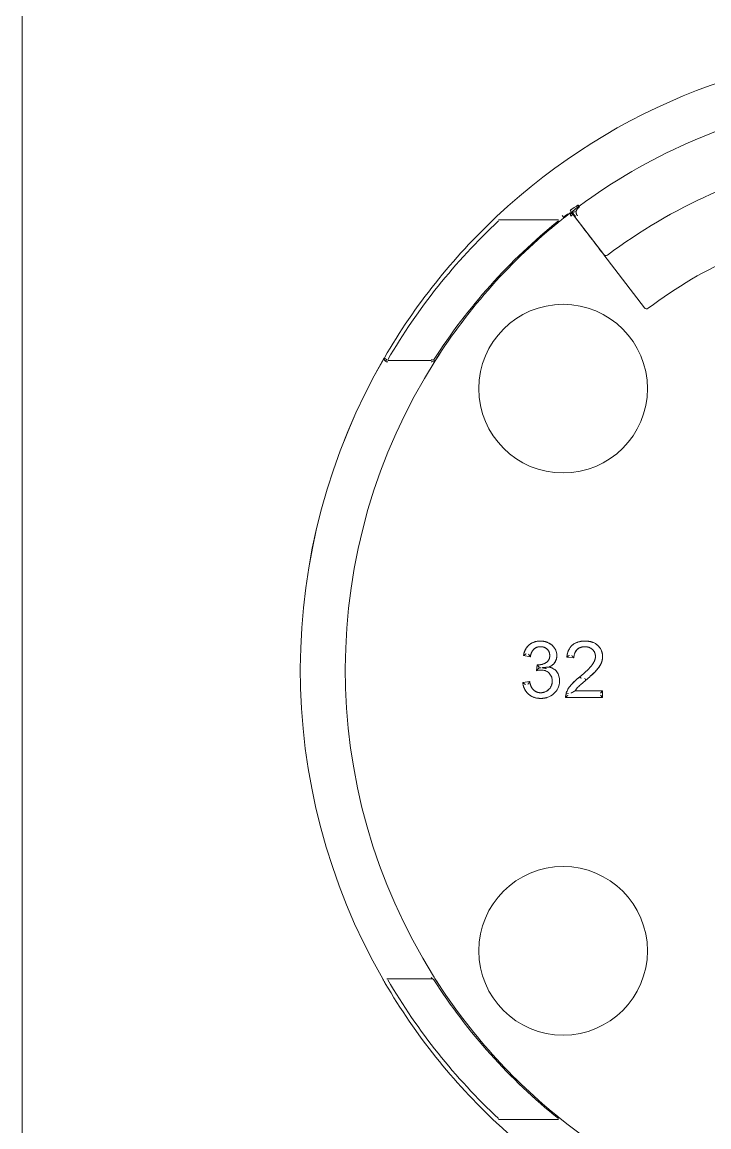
# Model space of a CAD drawing. Header units: millimetres. Extents: x 564.8 to 596.8, y 285.7 to 332.7.
# Drawn here: x 564.76 to 576.97, y 295.76 to 315.42 of the extents above; entities that cross this region are included whole.
import ezdxf

# ---------------------------------------------------------------- set-up
doc = ezdxf.new("R2010")
doc.units = ezdxf.units.MM
doc.layers.add('1', color=7, linetype='Continuous', true_color=0xffffff)

msp = doc.modelspace()

# ---------------------------------------------------------------- linework, layer by layer
at = {"layer": '1', "color": 7, "linetype": 'Continuous', "lineweight": 18}
for p, q in [((564.755, 285.696), (564.755, 332.696)), ((574.646, 312.162), (574.661, 312.142)), ((574.661, 312.142), (574.672, 312.127)), ((574.386, 311.946), (574.364, 311.974)), ((574.395, 311.934), (574.386, 311.946)), ((574.555, 311.995), (574.56, 311.988)), ((575.825, 310.336), (575.102, 311.279)), ((573.674, 304.147), (573.797, 304.125)), ((574.445, 304.117), (574.572, 304.105)), ((573.918, 303.984), (573.905, 303.877)), ((573.785, 303.684), (573.662, 303.668)), ((575.083, 303.521), (574.593, 303.521)), ((575.043, 303.481), (575.083, 303.521)), ((575.043, 303.443), (575.083, 303.403)), ((575.083, 303.403), (575.083, 303.521)), ((574.422, 303.403), (575.083, 303.403))]:
    msp.add_line(p, q, dxfattribs=at)
at = {"layer": '1', "color": 7, "linetype": 'Continuous', "lineweight": 13}
for p, q in [((573.231, 311.896), (574.297, 311.896)), ((574.569, 311.976), (575.102, 311.28)), ((575.825, 310.336), (575.102, 311.279)), ((571.26, 309.396), (572.032, 309.396)), ((573.797, 304.125), (573.674, 304.147)), ((574.572, 304.105), (574.445, 304.117)), ((573.905, 303.877), (573.918, 303.984)), ((573.662, 303.668), (573.785, 303.684)), ((574.439, 303.487), (574.425, 303.406)), ((574.593, 303.521), (575.083, 303.521)), ((575.083, 303.521), (575.083, 303.403)), ((575.083, 303.403), (574.422, 303.403)), ((571.243, 298.396), (572.062, 298.396)), ((574.297, 295.896), (573.231, 295.896))]:
    msp.add_line(p, q, dxfattribs=at)
for centre, radius, start, end in [((580.755, 303.896), 11.05, 46.84, 133.16), ((580.755, 303.896), 10.25, 101.3351, 126.467), ((580.755, 303.896), 9.25, 100.6715, 127.1305), ((580.755, 303.896), 10.25, 128.8304, 130.1283), ((580.755, 303.896), 10.25, 128.3515, 128.829), ((580.755, 303.896), 10.25, 127.8249, 128.353), ((580.755, 303.896), 8.06, 100.7167, 127.0853), ((580.755, 303.896), 10.25, 131.6153, 131.9797), ((575.865, 310.366), 0.05, 217.4386, 307.0853), ((580.755, 303.896), 10.25, 146.2857, 147.568), ((580.755, 303.896), 11.05, 149.8539, 209.8563), ((580.755, 303.896), 10.25, 147.5654, 212.1176), ((580.755, 303.896), 10.25, 212.1174, 213.1951), ((580.755, 303.896), 10.25, 227.8733, 227.9591), ((580.755, 303.896), 11.05, 226.84, 248.8777), ((580.755, 303.896), 10.25, 231.171, 247.1482)]:
    msp.add_arc(centre, radius, start, end, dxfattribs=at)
at = {"layer": '1', "color": 7, "linetype": 'Continuous', "lineweight": 18}
for centre, radius, start, end in [((580.755, 303.896), 11.05, 46.84, 133.16), ((580.755, 303.896, 0), 9.25, 100.6715, 127.1305), ((580.755, 303.857), 11, 133.16, 149.6751), ((580.755, 303.857), 10.3, 128.829, 147.4182), ((580.755, 303.896, 0), 10.25, 128.3515, 128.829), ((574.515, 311.964), 0.05, 82.579, 105.5351), ((574.515, 311.964), 0.05, 37.4386, 82.579), ((580.755, 303.896, 0), 8.06, 100.7167, 127.0853), ((575.142, 311.311, 0), 0.05, 217.4386, 307.1305), ((574.38, 308.896), 1.5, 90, 270), ((574.38, 308.896), 1.5, 270, 90), ((575.865, 310.366), 0.05, 217.4386, 307.0853), ((580.755, 303.896), 11.05, 149.8561, 209.8563), ((580.755, 303.896, 0), 10.25, 147.5677, 212.1176), ((574.38, 298.896), 1.5, 90, 270), ((574.38, 298.896), 1.5, 270, 90), ((580.755, 303.935), 11, 210.3249, 226.84), ((580.755, 303.935), 10.3, 212.6303, 231.171), ((580.755, 303.896, 0), 11.05, 226.84, 248.8777), ((580.755, 303.896, 0), 10.25, 231.171, 247.1482)]:
    msp.add_arc(centre, radius, start, end, dxfattribs=at)
for points, knots in [([(574.646, 312.162), (574.645, 312.161), (574.644, 312.161), (574.642, 312.159), (574.641, 312.158), (574.638, 312.156), (574.636, 312.155), (574.632, 312.152), (574.63, 312.15), (574.624, 312.146), (574.62, 312.144), (574.612, 312.139), (574.608, 312.136), (574.595, 312.127), (574.587, 312.122), (574.573, 312.113), (574.566, 312.108), (574.555, 312.101), (574.549, 312.097), (574.539, 312.091), (574.534, 312.087), (574.525, 312.082), (574.52, 312.079), (574.512, 312.074), (574.508, 312.071), (574.504, 312.069)], [0, 0, 0, 0, 0.067762, 0.067762, 0.137857, 0.137857, 0.210857, 0.210857, 0.287658, 0.287658, 0.369825, 0.369825, 0.462156, 0.462156, 0.596617, 0.596617, 0.697463, 0.697463, 0.781816, 0.781816, 0.860773, 0.860773, 0.934084, 0.934084, 1, 1, 1, 1]), ([(574.612, 312.046), (574.612, 312.05), (574.613, 312.053), (574.616, 312.062), (574.617, 312.067), (574.621, 312.076), (574.624, 312.08), (574.628, 312.087), (574.63, 312.09), (574.635, 312.096), (574.637, 312.098), (574.642, 312.103), (574.644, 312.106), (574.648, 312.109), (574.649, 312.109), (574.651, 312.111), (574.652, 312.113), (574.655, 312.115), (574.656, 312.115), (574.658, 312.117), (574.658, 312.117), (574.66, 312.119), (574.661, 312.119), (574.663, 312.121), (574.664, 312.122), (574.666, 312.123), (574.667, 312.124), (574.669, 312.125), (574.67, 312.126), (574.671, 312.127), (574.671, 312.127), (574.672, 312.127)], [0, 0, 0, 0, 0.123946, 0.123946, 0.286173, 0.286173, 0.412225, 0.412225, 0.523155, 0.523155, 0.625865, 0.625865, 0.719399, 0.719399, 0.758213, 0.758213, 0.809631, 0.809631, 0.839732, 0.839732, 0.867398, 0.867398, 0.892949, 0.892949, 0.923, 0.923, 0.9615, 0.9615, 0.988016, 0.988016, 1, 1, 1, 1]), ([(574.395, 311.934), (574.399, 311.937), (574.402, 311.94), (574.409, 311.945), (574.413, 311.948), (574.42, 311.954), (574.423, 311.956), (574.43, 311.962), (574.433, 311.964), (574.44, 311.969), (574.443, 311.972), (574.449, 311.976), (574.452, 311.979), (574.458, 311.983), (574.461, 311.986), (574.464, 311.988), (574.465, 311.989), (574.465, 311.989)], [0, 0, 0, 0, 0.125801, 0.125801, 0.255683, 0.255683, 0.3898, 0.3898, 0.527716, 0.527716, 0.668098, 0.668098, 0.807239, 0.807239, 0.986241, 0.986241, 1, 1, 1, 1]), ([(574.485, 312.003), (574.488, 312.005), (574.495, 312.009), (574.501, 312.012), (574.503, 312.013), (574.503, 312.013)], [0, 0, 0, 0, 0.202539, 0.465819, 1, 1, 1, 1]), ([(574.533, 312.026), (574.529, 312.022), (574.525, 312.016), (574.521, 312.013), (574.521, 312.014), (574.521, 312.014)], [0, 0, 0, 0, 0.3335, 0.667001, 1, 1, 1, 1]), ([(574.56, 311.988), (574.561, 311.987), (574.562, 311.986), (574.563, 311.983), (574.564, 311.983), (574.565, 311.981), (574.566, 311.98), (574.567, 311.979), (574.567, 311.978), (574.568, 311.977), (574.569, 311.977), (574.569, 311.976)], [0, 0, 0, 0, 0.228235, 0.228235, 0.435642, 0.435642, 0.631423, 0.631423, 0.815712, 0.815712, 1, 1, 1, 1]), ([(574.635, 311.972), (574.634, 311.974), (574.633, 311.975), (574.63, 311.978), (574.629, 311.979), (574.627, 311.983), (574.626, 311.985), (574.623, 311.989), (574.622, 311.992), (574.619, 311.998), (574.618, 312.001), (574.615, 312.008), (574.614, 312.012), (574.613, 312.018), (574.612, 312.021), (574.611, 312.027), (574.611, 312.03), (574.611, 312.036), (574.611, 312.039), (574.611, 312.043), (574.612, 312.045), (574.612, 312.046)], [0, 0, 0, 0, 0.085904, 0.085904, 0.176017, 0.176017, 0.271941, 0.271941, 0.38358, 0.38358, 0.524094, 0.524094, 0.644727, 0.644727, 0.749468, 0.749468, 0.847138, 0.847138, 0.958873, 0.958873, 1, 1, 1, 1]), ([(573.976, 304.406), (573.946, 304.406), (573.875, 304.399), (573.808, 304.365), (573.752, 304.317), (573.704, 304.257), (573.682, 304.187), (573.674, 304.147)], [0, 0, 0, 0, 0.209523, 0.488886, 0.488886, 0.707935, 1, 1, 1, 1]), ([(573.797, 304.125), (573.802, 304.156), (573.816, 304.207), (573.844, 304.247), (573.872, 304.274), (573.908, 304.298), (573.952, 304.306), (573.978, 304.306)], [0, 0, 0, 0, 0.300554, 0.52597, 0.52597, 0.729126, 1, 1, 1, 1]), ([(574.268, 304.147), (574.268, 304.166), (574.263, 304.212), (574.245, 304.254), (574.206, 304.317), (574.168, 304.35), (574.079, 304.395), (574.027, 304.406), (573.976, 304.406)], [0, 0, 0, 0, 0.130261, 0.303942, 0.303942, 0.630908, 0.630908, 1, 1, 1, 1]), ([(573.978, 304.306), (573.997, 304.306), (574.042, 304.3), (574.079, 304.278), (574.109, 304.249), (574.133, 304.216), (574.142, 304.174), (574.142, 304.149)], [0, 0, 0, 0, 0.216701, 0.505635, 0.505635, 0.717506, 1, 1, 1, 1]), ([(574.77, 304.406), (574.726, 304.406), (574.645, 304.397), (574.57, 304.356), (574.516, 304.309), (574.465, 304.239), (574.449, 304.161), (574.445, 304.117)], [0, 0, 0, 0, 0.288114, 0.5042, 0.5042, 0.716686, 1, 1, 1, 1]), ([(574.572, 304.105), (574.572, 304.129), (574.578, 304.185), (574.605, 304.231), (574.641, 304.267), (574.683, 304.296), (574.736, 304.305), (574.767, 304.305)], [0, 0, 0, 0, 0.217128, 0.506633, 0.506633, 0.718076, 1, 1, 1, 1]), ([(574.767, 304.305), (574.789, 304.305), (574.84, 304.299), (574.883, 304.274), (574.917, 304.241), (574.945, 304.204), (574.955, 304.159), (574.955, 304.132)], [0, 0, 0, 0, 0.219931, 0.513173, 0.513173, 0.721813, 1, 1, 1, 1]), ([(575.082, 304.129), (575.082, 304.17), (575.067, 304.245), (575.02, 304.305), (574.971, 304.352), (574.896, 304.397), (574.814, 304.406), (574.77, 304.406)], [0, 0, 0, 0, 0.265445, 0.464528, 0.464528, 0.694016, 1, 1, 1, 1]), ([(573.723, 304.179), (573.722, 304.178), (573.719, 304.177), (573.715, 304.174), (573.711, 304.172), (573.708, 304.169), (573.704, 304.167), (573.701, 304.165), (573.699, 304.163), (573.696, 304.162), (573.694, 304.16), (573.691, 304.158), (573.687, 304.156), (573.683, 304.153), (573.68, 304.151), (573.678, 304.149), (573.676, 304.148), (573.675, 304.147), (573.675, 304.147), (573.674, 304.147)], [0, 0, 0, 0, 0.063461, 0.123974, 0.181546, 0.236184, 0.287898, 0.336699, 0.382598, 0.425612, 0.465759, 0.503063, 0.586782, 0.665337, 0.739183, 0.808868, 0.875042, 0.938466, 1, 1, 1, 1]), ([(573.766, 304.171), (573.767, 304.17), (573.768, 304.168), (573.77, 304.164), (573.773, 304.161), (573.775, 304.158), (573.776, 304.156), (573.778, 304.153), (573.78, 304.151), (573.781, 304.149), (573.782, 304.147), (573.783, 304.146), (573.784, 304.144), (573.785, 304.143), (573.785, 304.142), (573.786, 304.142), (573.787, 304.14), (573.788, 304.138), (573.79, 304.135), (573.792, 304.132), (573.794, 304.13), (573.795, 304.128), (573.796, 304.127), (573.797, 304.126), (573.797, 304.125), (573.797, 304.125), (573.797, 304.125)], [0, 0, 0, 0, 0.058505, 0.113315, 0.16447, 0.212002, 0.255939, 0.296309, 0.333138, 0.366451, 0.396272, 0.422624, 0.445526, 0.464994, 0.481041, 0.493679, 0.502916, 0.570357, 0.634165, 0.694577, 0.751819, 0.806127, 0.857762, 0.907032, 0.954302, 1, 1, 1, 1]), ([(574.142, 304.149), (574.142, 304.127), (574.134, 304.076), (574.103, 304.039), (574.037, 303.996), (573.988, 303.983), (573.937, 303.983)], [0, 0, 0, 0, 0.222437, 0.519021, 0.519021, 1, 1, 1, 1]), ([(574.13, 303.944), (574.131, 303.945), (574.132, 303.945), (574.169, 303.962), (574.208, 303.99), (574.243, 304.044), (574.262, 304.082), (574.268, 304.124), (574.268, 304.147)], [0, 0, 0, 0, 0.011396, 0.011396, 0.530922, 0.530922, 0.731955, 1, 1, 1, 1]), ([(574.49, 304.153), (574.489, 304.152), (574.486, 304.15), (574.483, 304.147), (574.479, 304.145), (574.476, 304.142), (574.473, 304.14), (574.47, 304.137), (574.467, 304.135), (574.465, 304.134), (574.463, 304.132), (574.46, 304.13), (574.457, 304.127), (574.453, 304.124), (574.45, 304.122), (574.448, 304.12), (574.446, 304.118), (574.445, 304.118), (574.445, 304.118), (574.445, 304.117)], [0, 0, 0, 0, 0.063714, 0.124423, 0.182135, 0.236856, 0.288596, 0.337364, 0.383173, 0.426038, 0.465977, 0.503012, 0.586502, 0.66493, 0.738743, 0.808473, 0.874753, 0.938318, 1, 1, 1, 1]), ([(574.535, 304.148), (574.536, 304.147), (574.537, 304.145), (574.54, 304.142), (574.543, 304.138), (574.546, 304.135), (574.548, 304.132), (574.551, 304.129), (574.553, 304.126), (574.556, 304.123), (574.559, 304.119), (574.561, 304.116), (574.564, 304.112), (574.567, 304.109), (574.569, 304.107), (574.57, 304.106), (574.571, 304.105), (574.572, 304.105), (574.572, 304.105)], [0, 0, 0, 0, 0.056755, 0.11326, 0.169518, 0.22553, 0.281292, 0.336801, 0.39206, 0.44708, 0.501887, 0.584101, 0.661345, 0.734365, 0.80391, 0.870767, 0.935804, 1, 1, 1, 1]), ([(574.955, 304.132), (574.955, 304.082), (574.932, 304.03), (574.874, 303.951), (574.803, 303.878), (574.725, 303.81), (574.678, 303.772)], [0, 0, 0, 0, 0.37071, 0.37071, 0.640406, 1, 1, 1, 1]), ([(574.787, 303.713), (574.814, 303.736), (574.879, 303.793), (574.941, 303.85), (575.007, 303.924), (575.037, 303.963), (575.073, 304.047), (575.082, 304.089), (575.082, 304.129)], [0, 0, 0, 0, 0.220575, 0.514731, 0.514731, 0.786483, 0.786483, 1, 1, 1, 1]), ([(573.905, 303.877), (573.905, 303.877), (573.905, 303.877), (573.905, 303.877), (573.905, 303.877), (573.906, 303.878), (573.907, 303.879), (573.907, 303.88), (573.908, 303.881), (573.91, 303.883), (573.911, 303.884), (573.913, 303.886), (573.914, 303.888), (573.916, 303.89), (573.918, 303.892), (573.921, 303.895), (573.923, 303.898), (573.927, 303.901), (573.931, 303.906), (573.937, 303.912), (573.943, 303.919), (573.948, 303.925), (573.951, 303.927)], [0, 0, 0, 0, 0.025722, 0.052023, 0.079096, 0.10712, 0.136255, 0.166645, 0.198416, 0.231678, 0.266527, 0.303048, 0.341313, 0.381385, 0.423319, 0.467163, 0.512168, 0.574666, 0.65469, 0.752252, 0.867355, 1, 1, 1, 1]), ([(573.937, 303.96), (573.935, 303.963), (573.932, 303.966), (573.928, 303.971), (573.926, 303.974), (573.922, 303.979), (573.92, 303.981), (573.918, 303.983), (573.918, 303.984), (573.918, 303.984)], [0, 0, 0, 0, 0.251299, 0.251299, 0.502599, 0.502599, 0.753898, 0.753898, 1, 1, 1, 1]), ([(573.953, 303.943), (573.953, 303.943), (573.953, 303.943), (573.947, 303.949), (573.942, 303.955), (573.937, 303.96)], [0, 0, 0, 0, 0.016085, 0.016085, 1, 1, 1, 1]), ([(573.991, 303.89), (574.014, 303.89), (574.067, 303.883), (574.111, 303.856), (574.152, 303.815), (574.179, 303.771), (574.187, 303.719), (574.187, 303.696)], [0, 0, 0, 0, 0.214666, 0.500888, 0.500888, 0.786095, 1, 1, 1, 1]), ([(574.006, 303.932), (574.01, 303.932), (574.016, 303.933), (574.025, 303.934), (574.034, 303.935), (574.042, 303.935), (574.05, 303.936), (574.057, 303.937), (574.063, 303.938), (574.069, 303.938), (574.075, 303.939), (574.08, 303.939), (574.084, 303.94), (574.09, 303.94), (574.096, 303.941), (574.103, 303.942), (574.109, 303.942), (574.115, 303.943), (574.119, 303.943), (574.123, 303.944), (574.126, 303.944), (574.129, 303.944), (574.13, 303.944), (574.13, 303.944), (574.13, 303.944)], [0, 0, 0, 0, 0.070725, 0.137707, 0.200962, 0.26051, 0.316367, 0.368548, 0.417061, 0.461907, 0.503084, 0.540581, 0.574388, 0.604491, 0.663985, 0.718671, 0.76858, 0.813761, 0.854306, 0.890388, 0.92232, 0.950624, 0.976123, 1, 1, 1, 1]), ([(574.02, 303.929), (574.02, 303.929), (574.021, 303.929), (574.027, 303.928), (574.032, 303.927), (574.04, 303.925), (574.043, 303.925), (574.048, 303.923), (574.051, 303.923), (574.062, 303.92), (574.071, 303.918), (574.08, 303.915), (574.08, 303.915), (574.081, 303.915)], [0, 0, 0, 0, 0.026102, 0.026102, 0.292854, 0.292854, 0.421399, 0.421399, 0.552087, 0.552087, 0.974236, 0.974236, 1, 1, 1, 1]), ([(574.317, 303.698), (574.317, 303.752), (574.304, 303.812), (574.254, 303.879), (574.211, 303.918), (574.159, 303.938), (574.132, 303.944), (574.131, 303.944), (574.13, 303.944)], [0, 0, 0, 0, 0.509585, 0.509585, 0.716595, 0.992609, 0.992609, 1, 1, 1, 1]), ([(573.662, 303.668), (573.665, 303.636), (573.682, 303.56), (573.729, 303.494), (573.787, 303.441), (573.857, 303.397), (573.937, 303.386), (573.98, 303.386)], [0, 0, 0, 0, 0.211168, 0.492726, 0.492726, 0.710129, 1, 1, 1, 1]), ([(573.708, 303.633), (573.708, 303.633), (573.708, 303.634), (573.707, 303.634), (573.707, 303.635), (573.706, 303.635), (573.705, 303.636), (573.704, 303.637), (573.702, 303.638), (573.701, 303.639), (573.699, 303.64), (573.697, 303.641), (573.695, 303.643), (573.691, 303.645), (573.687, 303.649), (573.682, 303.652), (573.678, 303.656), (573.674, 303.659), (573.67, 303.661), (573.668, 303.664), (573.665, 303.665), (573.664, 303.667), (573.662, 303.668), (573.662, 303.668), (573.662, 303.668)], [0, 0, 0, 0, 0.003556, 0.01009, 0.019747, 0.032573, 0.048595, 0.067834, 0.090311, 0.116047, 0.145062, 0.177379, 0.21302, 0.252003, 0.341165, 0.424933, 0.503285, 0.585274, 0.662843, 0.73634, 0.806186, 0.872919, 0.937231, 1, 1, 1, 1]), ([(573.755, 303.639), (573.755, 303.641), (573.757, 303.643), (573.759, 303.646), (573.761, 303.65), (573.763, 303.653), (573.765, 303.655), (573.767, 303.658), (573.768, 303.66), (573.77, 303.662), (573.771, 303.664), (573.772, 303.666), (573.773, 303.667), (573.775, 303.67), (573.777, 303.673), (573.78, 303.676), (573.782, 303.679), (573.783, 303.681), (573.784, 303.683), (573.785, 303.684), (573.785, 303.684), (573.785, 303.684)], [0, 0, 0, 0, 0.059205, 0.115255, 0.168154, 0.2179, 0.264496, 0.307943, 0.348244, 0.385401, 0.419418, 0.450298, 0.478049, 0.502678, 0.585901, 0.664333, 0.738339, 0.808354, 0.874891, 0.938546, 1, 1, 1, 1]), ([(573.981, 303.487), (573.961, 303.487), (573.915, 303.493), (573.876, 303.516), (573.819, 303.568), (573.797, 303.625), (573.785, 303.684)], [0, 0, 0, 0, 0.196129, 0.457634, 0.457634, 1, 1, 1, 1]), ([(573.98, 303.386), (574.016, 303.386), (574.105, 303.396), (574.185, 303.442), (574.246, 303.501), (574.299, 303.567), (574.317, 303.652), (574.317, 303.698)], [0, 0, 0, 0, 0.222919, 0.520144, 0.520144, 0.725797, 1, 1, 1, 1]), ([(574.187, 303.696), (574.187, 303.672), (574.179, 303.616), (574.149, 303.57), (574.111, 303.531), (574.066, 303.498), (574.013, 303.487), (573.981, 303.487)], [0, 0, 0, 0, 0.21473, 0.501036, 0.501036, 0.714878, 1, 1, 1, 1]), ([(574.678, 303.772), (574.623, 303.727), (574.567, 303.679), (574.499, 303.599), (574.468, 303.557), (574.444, 303.507), (574.437, 303.488)], [0, 0, 0, 0, 0.601411, 0.601411, 0.829685, 1, 1, 1, 1]), ([(574.593, 303.521), (574.608, 303.545), (574.625, 303.567), (574.661, 303.605), (574.709, 303.648), (574.758, 303.689), (574.787, 303.713)], [0, 0, 0, 0, 0.319961, 0.319961, 0.611406, 1, 1, 1, 1]), ([(574.678, 303.772), (574.678, 303.772), (574.685, 303.764), (574.698, 303.748), (574.704, 303.741)], [0, 0, 0, 0, 0.571429, 1, 1, 1, 1]), ([(574.787, 303.713), (574.787, 303.713), (574.783, 303.717), (574.772, 303.73), (574.767, 303.736), (574.761, 303.743)], [0, 0, 0, 0, 0.571428, 0.571428, 1, 1, 1, 1]), ([(574.437, 303.488), (574.433, 303.478), (574.424, 303.448), (574.422, 303.419), (574.422, 303.403)], [0, 0, 0, 0, 0.426032, 1, 1, 1, 1]), ([(574.465, 303.443), (574.464, 303.441), (574.461, 303.439), (574.457, 303.436), (574.454, 303.433), (574.451, 303.43), (574.448, 303.427), (574.445, 303.425), (574.441, 303.421), (574.437, 303.418), (574.433, 303.414), (574.43, 303.41), (574.427, 303.407), (574.425, 303.405), (574.423, 303.404), (574.422, 303.403), (574.422, 303.403), (574.422, 303.403)], [0, 0, 0, 0, 0.065603, 0.128482, 0.188654, 0.246138, 0.300955, 0.353131, 0.402695, 0.493338, 0.578393, 0.658257, 0.733408, 0.804424, 0.871985, 0.93688, 1, 1, 1, 1]), ([(574.437, 303.488), (574.437, 303.488), (574.437, 303.488), (574.437, 303.488), (574.438, 303.488), (574.439, 303.487), (574.44, 303.487), (574.446, 303.485), (574.46, 303.479), (574.474, 303.474)], [0, 0, 0, 0, 0.030645, 0.066547, 0.138351, 0.210155, 0.246057, 0.281959, 1, 1, 1, 1]), ([(574.521, 303.481), (574.523, 303.482), (574.527, 303.484), (574.532, 303.487), (574.537, 303.49), (574.542, 303.492), (574.547, 303.495), (574.551, 303.497), (574.555, 303.499), (574.558, 303.501), (574.561, 303.503), (574.564, 303.505), (574.567, 303.506), (574.57, 303.508), (574.575, 303.511), (574.58, 303.513), (574.584, 303.516), (574.587, 303.517), (574.59, 303.519), (574.592, 303.52), (574.593, 303.521), (574.593, 303.521), (574.593, 303.521)], [0, 0, 0, 0, 0.065495, 0.127741, 0.186725, 0.242429, 0.294837, 0.343935, 0.38972, 0.432193, 0.471366, 0.507259, 0.539897, 0.569311, 0.643077, 0.709968, 0.770438, 0.82503, 0.874398, 0.919336, 0.960815, 1, 1, 1, 1])]:
    msp.add_open_spline(points, degree=3, knots=knots, dxfattribs=at)
for points in [[(574.533, 312.026), (574.536, 312.031), (574.544, 312.041), (574.581, 312.081), (574.635, 312.123), (574.661, 312.142)], [(573.197, 311.956), (572.414, 311.222), (571.739, 310.373), (571.2, 309.445)], [(572.104, 309.393), (572.703, 310.336), (573.458, 311.18), (574.329, 311.881)], [(574.533, 312.026), (574.526, 312.027), (574.512, 312.026), (574.465, 312.004), (574.41, 311.965), (574.386, 311.946)], [(574.533, 312.026), (574.526, 312.024), (574.512, 312.018), (574.489, 312.007), (574.473, 311.996), (574.465, 311.989)], [(574.533, 312.026), (574.53, 312.03), (574.526, 312.037), (574.517, 312.051), (574.509, 312.063), (574.504, 312.069)], [(574.519, 312.014), (574.509, 311.995), (574.506, 311.977), (574.515, 311.964)], [(574.515, 311.964), (574.536, 311.98), (574.555, 311.995), (574.555, 311.995)], [(574.533, 312.026), (574.54, 312.029), (574.554, 312.033), (574.579, 312.041), (574.6, 312.043), (574.612, 312.046)], [(574.533, 312.026), (574.535, 312.023), (574.54, 312.016), (574.551, 312), (574.558, 311.991), (574.56, 311.988)], [(574.533, 312.026), (574.539, 312.026), (574.55, 312.021), (574.572, 311.998), (574.59, 311.972), (574.599, 311.961)], [(574.569, 311.976), (574.747, 311.744), (574.924, 311.512), (575.102, 311.28)], [(571.2, 309.445), (571.189, 309.426), (571.198, 309.396), (571.221, 309.382)], [(571.239, 309.414), (571.216, 309.428), (571.198, 309.442), (571.2, 309.445)], [(571.221, 309.382), (571.228, 309.394), (571.235, 309.406), (571.239, 309.414)], [(571.221, 309.382), (571.233, 309.375), (571.247, 309.372), (571.26, 309.372)], [(572.076, 309.404), (572.063, 309.409), (572.047, 309.411), (572.032, 309.411)], [(572.032, 309.372), (572.042, 309.376), (572.051, 309.377), (572.059, 309.376)], [(572.059, 309.376), (572.077, 309.372), (572.096, 309.38), (572.104, 309.393)], [(572.104, 309.393), (572.103, 309.391), (572.092, 309.395), (572.076, 309.404)], [(573.905, 303.877), (573.934, 303.884), (573.964, 303.89), (573.991, 303.89)], [(573.937, 303.983), (573.932, 303.983), (573.925, 303.983), (573.918, 303.984)], [(573.991, 303.93), (573.977, 303.93), (573.964, 303.929), (573.951, 303.927)], [(571.172, 298.395), (571.189, 298.366), (571.206, 298.337), (571.217, 298.317)], [(571.217, 298.317), (571.753, 297.4), (572.422, 296.562), (573.197, 295.836)], [(572.081, 298.381), (572.068, 298.391), (572.05, 298.406), (572.032, 298.42)], [(572.123, 298.369), (572.11, 298.389), (572.092, 298.418), (572.074, 298.447)], [(574.329, 295.911), (573.467, 296.604), (572.719, 297.438), (572.123, 298.369)]]:
    msp.add_open_spline(points, degree=3, dxfattribs=at)
at = {"layer": '1', "color": 7, "linetype": 'Continuous', "lineweight": 13}
for points, knots in [([(573.674, 304.147), (573.697, 304.271), (573.857, 304.406), (573.976, 304.406)], [0, 0, 0, 0.499996, 1, 1, 1]), ([(573.978, 304.306), (573.906, 304.306), (573.811, 304.216), (573.797, 304.125)], [0, 0, 0, 0.500004, 1, 1, 1]), ([(573.976, 304.406), (573.976, 304.406), (574.057, 304.406), (574.195, 304.336), (574.232, 304.275), (574.232, 304.275)], [0, 0, 0, 0.000002, 0.498654, 0.997305, 1, 1, 1]), ([(574.445, 304.117), (574.458, 304.258), (574.627, 304.406), (574.77, 304.406)], [0, 0, 0, 0.499997, 1, 1, 1]), ([(574.767, 304.305), (574.678, 304.305), (574.598, 304.224), (574.584, 304.185)], [0, 0, 0, 0.6567, 1, 1, 1]), ([(574.268, 304.145), (574.268, 304.081), (574.199, 303.976), (574.13, 303.944), (574.13, 303.944)], [0, 0, 0, 0.494781, 0.99999, 1, 1, 1]), ([(575.082, 304.129), (575.082, 304.129), (575.082, 304.069), (575.033, 303.953), (574.939, 303.848), (574.873, 303.788)], [0, 0, 0, 0.000002, 0.379747, 0.759493, 1, 1, 1]), ([(574.894, 303.979), (574.896, 303.982), (574.955, 304.062), (574.955, 304.132)], [0, 0, 0, 0.032146, 1, 1, 1]), ([(574.13, 303.944), (574.13, 303.944), (574.169, 303.936), (574.199, 303.919)], [0, 0, 0, 0.00004, 1, 1, 1]), ([(573.98, 303.386), (573.848, 303.386), (573.674, 303.543), (573.662, 303.668)], [0, 0, 0, 0.500003, 1, 1, 1]), ([(573.785, 303.684), (573.806, 303.579), (573.908, 303.487), (573.981, 303.487)], [0, 0, 0, 0.499997, 1, 1, 1]), ([(574.515, 303.618), (574.516, 303.62), (574.573, 303.686), (574.678, 303.772)], [0, 0, 0, 0.018208, 1, 1, 1])]:
    msp.add_open_spline(points, degree=2, knots=knots, dxfattribs=at)
for points in [[(574.142, 304.149), (574.142, 304.217), (574.05, 304.306), (573.978, 304.306)], [(574.955, 304.132), (574.955, 304.205), (574.851, 304.305), (574.767, 304.305)], [(574.77, 304.406), (574.914, 304.406), (575.082, 304.247), (575.082, 304.129)], [(573.937, 303.983), (574.016, 303.983), (574.142, 304.065), (574.142, 304.149)], [(573.981, 303.487), (574.068, 303.487), (574.187, 303.608), (574.187, 303.696)], [(574.097, 303.403), (574.043, 303.386), (573.98, 303.386)]]:
    msp.add_open_spline(points, degree=2, dxfattribs=at)

doc.saveas('drawing.dxf')
